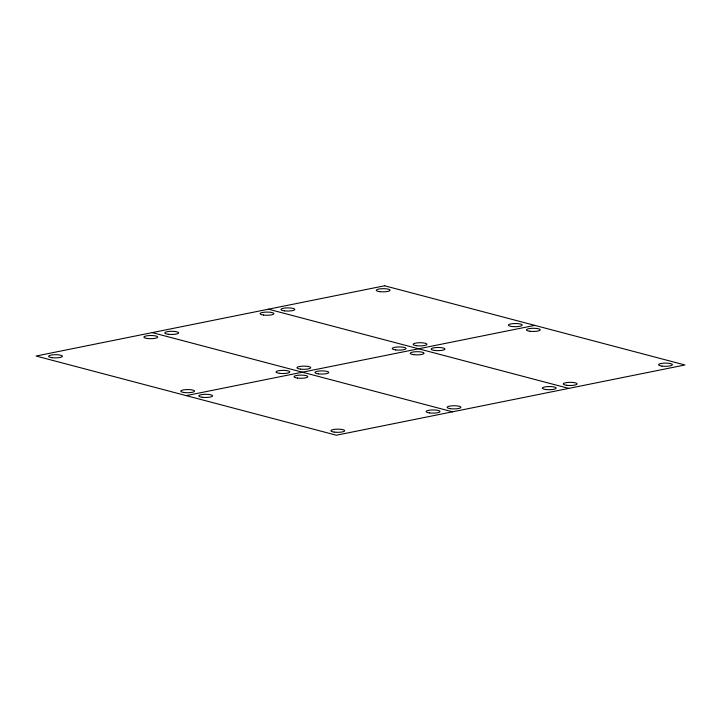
<?xml version="1.0" encoding="UTF-8"?>
<svg xmlns="http://www.w3.org/2000/svg" width="721" height="721" viewBox="0 0 721 721"><rect width="100%" height="100%" fill="white"/><g stroke="black" fill="none" stroke-linecap="round" stroke-linejoin="round"><path stroke-width="1.08" d="M186.207 395.622L534.793 325.378M268.437 309.192L568.752 388.394M152.248 332.606L452.563 411.808M384.635 285.777L36.05 356.021L336.365 435.223L684.95 364.979L384.635 285.777M52.047 357.67A6.904 1.586 -0.2 0 0 62.421 356.273A6.904 1.586 -0.2 0 0 52.083 354.921A6.904 1.586 -0.2 0 0 52.047 357.67M147.327 338.473A6.904 1.586 -0.2 0 0 157.701 337.067A6.904 1.586 -0.2 0 0 147.363 335.725A6.904 1.586 -0.2 0 0 147.327 338.473M279.469 373.325A6.904 1.586 -0.2 0 0 289.833 371.919A6.904 1.586 -0.2 0 0 279.505 370.576A6.904 1.586 -0.2 0 0 279.469 373.325M184.188 392.521A6.904 1.586 -0.2 0 0 194.562 391.115A6.904 1.586 -0.2 0 0 184.225 389.773A6.904 1.586 -0.2 0 0 184.188 392.521M202.204 397.271A6.904 1.586 -0.2 0 0 212.578 395.874A6.904 1.586 -0.2 0 0 202.24 394.522A6.904 1.586 -0.2 0 0 202.204 397.271M297.485 378.074A6.904 1.586 -0.2 0 0 307.858 376.668A6.904 1.586 -0.2 0 0 297.521 375.326A6.904 1.586 -0.2 0 0 297.485 378.074M429.626 412.926A6.904 1.586 -0.2 0 0 439.999 411.52A6.904 1.586 -0.2 0 0 429.662 410.168A6.904 1.586 -0.2 0 0 429.626 412.926M334.346 432.122A6.904 1.586 -0.2 0 0 344.719 430.716A6.904 1.586 -0.2 0 0 334.382 429.374A6.904 1.586 -0.2 0 0 334.346 432.122M450.544 408.708A6.904 1.586 -0.2 0 0 460.908 407.302A6.904 1.586 -0.2 0 0 450.571 405.959A6.904 1.586 -0.2 0 0 450.544 408.708M545.824 389.511A6.904 1.586 -0.2 0 0 556.188 388.105A6.904 1.586 -0.2 0 0 545.851 386.762A6.904 1.586 -0.2 0 0 545.824 389.511M413.683 354.66A6.904 1.586 -0.2 0 0 424.047 353.254A6.904 1.586 -0.2 0 0 413.719 351.911A6.904 1.586 -0.2 0 0 413.683 354.66M318.403 373.857A6.904 1.586 -0.2 0 0 328.767 372.46A6.904 1.586 -0.2 0 0 318.439 371.108A6.904 1.586 -0.2 0 0 318.403 373.857M300.387 369.107A6.904 1.586 -0.2 0 0 310.751 367.701A6.904 1.586 -0.2 0 0 300.414 366.358A6.904 1.586 -0.2 0 0 300.387 369.107M395.667 349.91A6.904 1.586 -0.2 0 0 406.031 348.504A6.904 1.586 -0.2 0 0 395.694 347.161A6.904 1.586 -0.2 0 0 395.667 349.91M263.525 315.059A6.904 1.586 -0.2 0 0 273.89 313.662A6.904 1.586 -0.2 0 0 263.562 312.31A6.904 1.586 -0.2 0 0 263.525 315.059M168.245 334.256A6.904 1.586 -0.2 0 0 178.61 332.859A6.904 1.586 -0.2 0 0 168.281 331.507A6.904 1.586 -0.2 0 0 168.245 334.256M566.733 385.293A6.904 1.586 -0.2 0 0 577.106 383.887A6.904 1.586 -0.2 0 0 566.769 382.545A6.904 1.586 -0.2 0 0 566.733 385.293M662.013 366.097A6.904 1.586 -0.2 0 0 672.387 364.691A6.904 1.586 -0.2 0 0 662.049 363.348A6.904 1.586 -0.2 0 0 662.013 366.097M529.872 331.245A6.904 1.586 -0.2 0 0 540.245 329.848A6.904 1.586 -0.2 0 0 529.908 328.497A6.904 1.586 -0.2 0 0 529.872 331.245M434.601 350.442A6.904 1.586 -0.2 0 0 444.965 349.045A6.904 1.586 -0.2 0 0 434.628 347.693A6.904 1.586 -0.2 0 0 434.601 350.442M416.576 345.692A6.904 1.586 -0.2 0 0 426.949 344.296A6.904 1.586 -0.2 0 0 416.612 342.944A6.904 1.586 -0.2 0 0 416.576 345.692M511.856 326.496A6.904 1.586 -0.2 0 0 522.229 325.09A6.904 1.586 -0.2 0 0 511.892 323.747A6.904 1.586 -0.2 0 0 511.856 326.496M379.715 291.644A6.904 1.586 -0.2 0 0 390.088 290.248A6.904 1.586 -0.2 0 0 379.751 288.896A6.904 1.586 -0.2 0 0 379.715 291.644M284.435 310.85A6.904 1.586 -0.2 0 0 294.808 309.444A6.904 1.586 -0.2 0 0 284.471 308.092A6.904 1.586 -0.2 0 0 284.435 310.85"/></g></svg>
